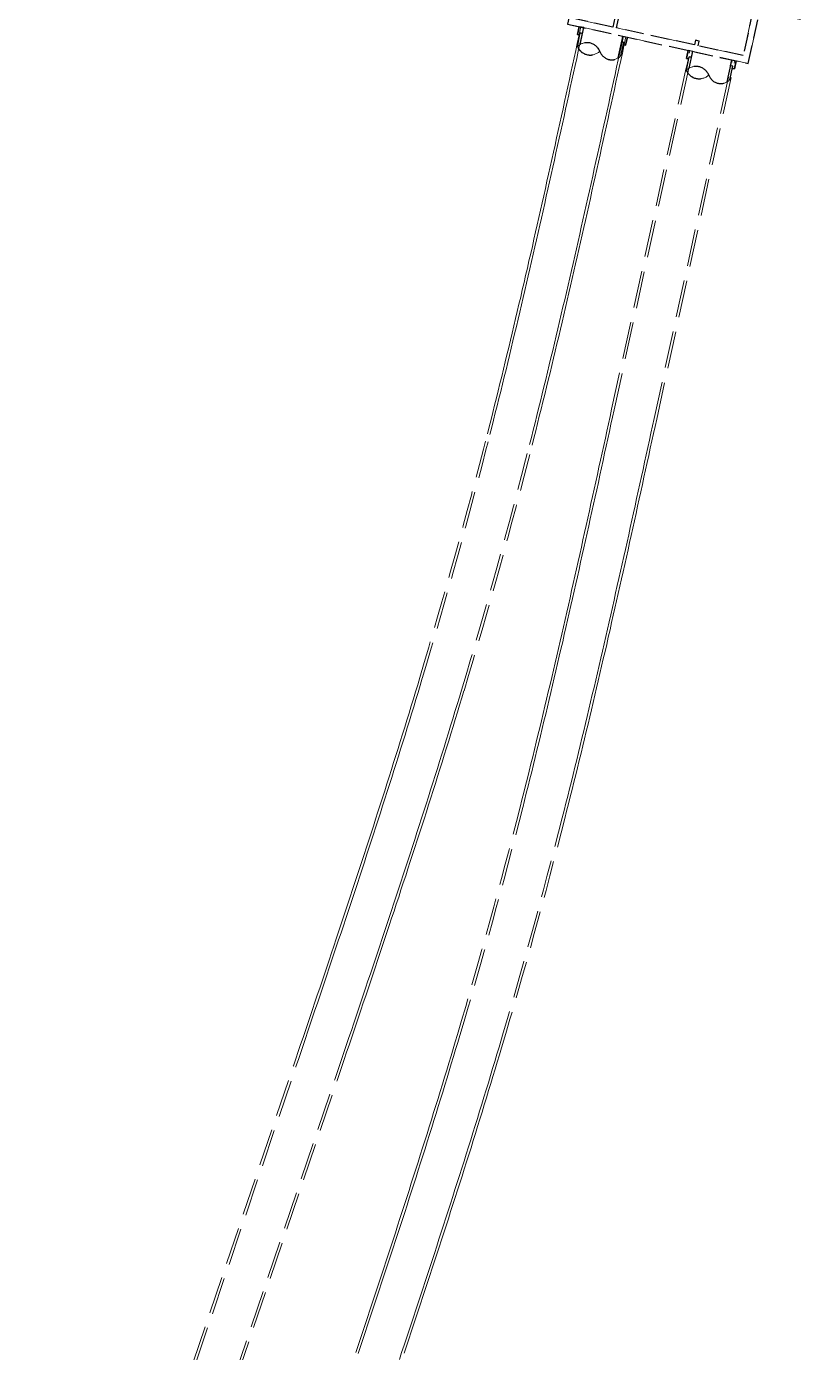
# Model space of a CAD drawing. Extents: x 0 to 531375, y 0 to 4335249.
# Drawn here: x 498261.7 to 498365.8, y 4330333.4 to 4330511.7 of the extents above; entities that cross this region are included whole.
import ezdxf

# ---------------------------------------------------------------- set-up
doc = ezdxf.new("R2010")
doc.units = 0
doc.linetypes.add('DASH', pattern=[0.35, 0.25, -0.1])
doc.layers.get('0').update_dxf_attribs({"lineweight": 15})
doc.layers.add('地铁', color=4, linetype='Continuous', lineweight=15)

# ---------------------------------------------------------------- blocks, each defined once
blk = doc.blocks.new('总图提取 2015 11 6')
at = {"layer": '地铁', "linetype": 'DASH', "lineweight": -3, "ltscale": 10}
for p, q in [((107376.93, 298093.52, 0), (107377.32, 298095.33, 0)), ((107376.95, 298095.1, 0), (107377.19, 298096.17, 0)), ((107377.26, 298095.03, 0), (107376.95, 298095.1, 0)), ((107377.26, 298095.03, 0), (107376.96, 298095.1, 0)), ((107377, 298095.3, 0), (107377.19, 298096.17, 0)), ((107377.29, 298093.79, 0), (107377.78, 298096.04, 0)), ((107377.61, 298095.26, 0), (107377.32, 298095.33, 0)), ((107377.61, 298095.26, 0), (107377.32, 298095.33, 0)), ((107382.42, 298091.96, 0), (107383.06, 298094.89, 0)), ((107382.79, 298092.24, 0), (107383.18, 298094.05, 0)), ((107383.12, 298093.76, 0), (107383.41, 298093.69, 0)), ((107383.12, 298093.76, 0), (107383.42, 298093.69, 0)), ((107383.42, 298093.69, 0), (107383.66, 298094.76, 0)), ((107383.46, 298093.88, 0), (107383.66, 298094.76, 0)), ((107391.58, 298090.32, 0), (107391.98, 298092.13, 0)), ((107391.61, 298091.9, 0), (107391.84, 298092.98, 0)), ((107391.91, 298091.84, 0), (107391.61, 298091.9, 0)), ((107391.91, 298091.84, 0), (107391.62, 298091.9, 0)), ((107391.65, 298092.1, 0), (107391.84, 298092.98, 0)), ((107391.95, 298090.6, 0), (107392.44, 298092.85, 0)), ((107392.27, 298092.07, 0), (107391.98, 298092.13, 0)), ((107392.27, 298092.07, 0), (107391.98, 298092.13, 0)), ((107397.08, 298088.76, 0), (107397.72, 298091.7, 0)), ((107398.08, 298090.49, 0), (107398.31, 298091.57, 0)), ((107398.12, 298090.69, 0), (107398.31, 298091.57, 0)), ((107397.44, 298089.04, 0), (107397.84, 298090.85, 0)), ((107397.77, 298090.56, 0), (107398.07, 298090.49, 0)), ((107397.77, 298090.56, 0), (107398.08, 298090.49, 0))]:
    blk.add_line(p, q, dxfattribs=at)
at = {"layer": '地铁', "linetype": 'DASH', "lineweight": -3, "ltscale": 10, "elevation": 0}
for points in [[(107400.63, 298098.74), (107399.23, 298092.29), (107393.17, 298093.61), (107393.31, 298094.24), (107392.82, 298094.35), (107392.68, 298093.72), (107382.18, 298096.01), (107383.33, 298101.28)], [(107382.84, 298101.39), (107381.69, 298096.11), (107376.66, 298097.21)], [(107381.11, 298112), (107379.06, 298112.45), (107375.59, 298096.52), (107399.91, 298091.22), (107401.47, 298098.35), (107406.94, 298097.16)], [(107376.95, 298095.1), (107377.26, 298095.03), (107377.32, 298095.33), (107377.61, 298095.26), (107377.78, 298096.04), (107377.19, 298096.17), (107376.95, 298095.1)], [(107383.42, 298093.69), (107383.12, 298093.76), (107383.18, 298094.05), (107382.89, 298094.11), (107383.06, 298094.89), (107383.66, 298094.76), (107383.42, 298093.69)], [(107391.61, 298091.9), (107391.91, 298091.84), (107391.98, 298092.13), (107392.27, 298092.07), (107392.44, 298092.85), (107391.84, 298092.98), (107391.61, 298091.9)], [(107398.08, 298090.49), (107397.77, 298090.56), (107397.84, 298090.85), (107397.54, 298090.92), (107397.72, 298091.7), (107398.31, 298091.57), (107398.08, 298090.49)]]:
    blk.add_lwpolyline(points, dxfattribs=at)
at = {"layer": '地铁', "linetype": 'DASH', "lineweight": -3, "ltscale": 10}
for centre, radius, start, end in [((107378.21, 298092.14, 0), 1.88, 22.2751, 133.1106), ((107378.67, 298094.23, 0), 1.88, 202.2751, 313.1106), ((107381.56, 298093.41, 0), 1.7, 199.0705, 316.3152), ((107392.87, 298088.95, 0), 1.88, 22.2751, 133.1106), ((107393.32, 298091.04, 0), 1.88, 202.2751, 313.1106), ((107396.22, 298090.22, 0), 1.7, 199.0705, 316.3152)]:
    blk.add_arc(centre, radius, start, end, dxfattribs=at)
blk = doc.blocks.new('A$C1FB5052D')
blk.add_blockref('总图提取 2015 11 6', (-107044.53, -294821.73))
blk = doc.blocks.new('天津2000地铁')
at = {"layer": '地铁', "linetype": 'DASH', "ltscale": 20}
for p, q in [((332.4, 3271.79, 0), (332.79, 3273.6, 0)), ((332.43, 3273.37, 0), (332.66, 3274.45, 0)), ((332.47, 3273.57, 0), (332.66, 3274.45, 0)), ((332.6, 3273.18), (332.87, 3274.4)), ((332.77, 3272.07, 0), (333.26, 3274.32, 0)), ((333.09, 3273.54, 0), (332.79, 3273.6, 0)), ((333.09, 3273.54, 0), (332.79, 3273.6, 0)), ((332.95, 3273.1), (333.21, 3274.33)), ((332.18, 3271.22), (332.39, 3272.2)), ((332.39, 3272.2), (332.6, 3273.18)), ((332.73, 3273.31, 0), (332.43, 3273.37, 0)), ((332.73, 3273.31, 0), (332.44, 3273.37, 0)), ((332.52, 3271.15), (332.73, 3272.13)), ((332.73, 3272.13), (332.95, 3273.1)), ((337.89, 3270.23, 0), (338.53, 3273.17, 0)), ((338.11, 3270.95), (338.32, 3271.93)), ((338.26, 3270.51, 0), (338.66, 3272.32, 0)), ((338.32, 3271.93), (338.59, 3273.16)), ((338.45, 3270.88), (338.66, 3271.86)), ((338.59, 3272.03, 0), (338.89, 3271.96, 0)), ((338.59, 3272.03, 0), (338.9, 3271.96, 0)), ((338.66, 3271.86), (338.93, 3273.08)), ((338.9, 3271.96, 0), (339.13, 3273.04, 0)), ((338.94, 3272.16, 0), (339.13, 3273.04, 0)), ((331.75, 3269.27), (331.96, 3270.25)), ((331.96, 3270.25), (332.18, 3271.22)), ((332.09, 3269.2), (332.31, 3270.17)), ((332.31, 3270.17), (332.52, 3271.15)), ((337.01, 3223), (347.53, 3271.21)), ((337.35, 3222.93), (347.87, 3271.13)), ((337.89, 3269.98), (338.11, 3270.95)), ((338.23, 3269.9), (338.45, 3270.88)), ((347.06, 3268.6, 0), (347.45, 3270.4, 0)), ((347.08, 3270.18, 0), (347.32, 3271.25, 0)), ((347.39, 3270.11, 0), (347.08, 3270.18, 0)), ((347.39, 3270.11, 0), (347.09, 3270.17, 0)), ((347.13, 3270.37, 0), (347.32, 3271.25, 0)), ((347.42, 3268.87, 0), (347.91, 3271.12, 0)), ((347.74, 3270.34, 0), (347.45, 3270.4, 0)), ((347.74, 3270.34, 0), (347.45, 3270.4, 0)), ((331.32, 3267.32), (331.54, 3268.29)), ((331.54, 3268.29), (331.75, 3269.27)), ((331.88, 3268.22), (332.09, 3269.2)), ((337.47, 3268.02), (337.68, 3269)), ((337.68, 3269), (337.89, 3269.98)), ((337.81, 3267.95), (338.02, 3268.93)), ((338.02, 3268.93), (338.23, 3269.9)), ((342.72, 3221.75), (353.24, 3269.96)), ((343.07, 3221.68), (353.58, 3269.88)), ((352.55, 3267.04, 0), (353.19, 3269.97, 0)), ((352.92, 3267.32, 0), (353.31, 3269.12, 0)), ((353.25, 3268.83, 0), (353.54, 3268.77, 0)), ((353.25, 3268.83, 0), (353.55, 3268.76, 0)), ((353.55, 3268.76, 0), (353.79, 3269.84, 0)), ((353.59, 3268.96, 0), (353.79, 3269.84, 0)), ((331.11, 3266.34), (331.32, 3267.32)), ((331.45, 3266.27), (331.67, 3267.24)), ((331.67, 3267.24), (331.88, 3268.22)), ((337.04, 3266.07), (337.25, 3267.05)), ((337.25, 3267.05), (337.47, 3268.02)), ((337.38, 3265.99), (337.59, 3266.97)), ((337.59, 3266.97), (337.81, 3267.95)), ((330.68, 3264.39), (330.9, 3265.36)), ((330.9, 3265.36), (331.11, 3266.34)), ((331.02, 3264.31), (331.24, 3265.29)), ((331.24, 3265.29), (331.45, 3266.27)), ((336.61, 3264.11), (336.83, 3265.09)), ((336.83, 3265.09), (337.04, 3266.07)), ((336.95, 3264.04), (337.17, 3265.02)), ((337.17, 3265.02), (337.38, 3265.99)), ((330.25, 3262.44), (330.47, 3263.41)), ((330.47, 3263.41), (330.68, 3264.39)), ((330.6, 3262.36), (330.81, 3263.34)), ((330.81, 3263.34), (331.02, 3264.31)), ((336.18, 3262.16), (336.4, 3263.14)), ((336.4, 3263.14), (336.61, 3264.11)), ((336.52, 3262.08), (336.74, 3263.06)), ((336.74, 3263.06), (336.95, 3264.04)), ((329.83, 3260.48), (330.04, 3261.46)), ((330.04, 3261.46), (330.25, 3262.44)), ((330.17, 3260.41), (330.38, 3261.39)), ((330.38, 3261.39), (330.6, 3262.36)), ((335.75, 3260.2), (335.97, 3261.18)), ((335.97, 3261.18), (336.18, 3262.16)), ((336.31, 3261.11), (336.52, 3262.08)), ((329.4, 3258.53), (329.61, 3259.51)), ((329.61, 3259.51), (329.83, 3260.48)), ((329.74, 3258.46), (329.95, 3259.43)), ((329.95, 3259.43), (330.17, 3260.41)), ((335.54, 3259.23), (335.75, 3260.2)), ((335.88, 3259.15), (336.1, 3260.13)), ((336.1, 3260.13), (336.31, 3261.11)), ((328.96, 3256.58), (329.18, 3257.56)), ((329.18, 3257.56), (329.4, 3258.53)), ((329.52, 3257.48), (329.74, 3258.46)), ((335.11, 3257.27), (335.32, 3258.25)), ((335.32, 3258.25), (335.54, 3259.23)), ((335.45, 3257.2), (335.66, 3258.17)), ((335.66, 3258.17), (335.88, 3259.15)), ((328.75, 3255.61), (328.96, 3256.58)), ((329.09, 3255.53), (329.31, 3256.51)), ((329.31, 3256.51), (329.52, 3257.48)), ((334.67, 3255.32), (334.89, 3256.29)), ((334.89, 3256.29), (335.11, 3257.27)), ((335.02, 3255.24), (335.23, 3256.22)), ((335.23, 3256.22), (335.45, 3257.2)), ((328.31, 3253.66), (328.53, 3254.63)), ((328.53, 3254.63), (328.75, 3255.61)), ((328.66, 3253.58), (328.87, 3254.56)), ((328.87, 3254.56), (329.09, 3255.53)), ((334.24, 3253.36), (334.46, 3254.34)), ((334.46, 3254.34), (334.67, 3255.32)), ((334.58, 3253.29), (334.8, 3254.26)), ((334.8, 3254.26), (335.02, 3255.24)), ((327.88, 3251.71), (328.1, 3252.68)), ((328.1, 3252.68), (328.31, 3253.66)), ((328.22, 3251.63), (328.44, 3252.61)), ((328.44, 3252.61), (328.66, 3253.58)), ((333.81, 3251.41), (334.02, 3252.38)), ((334.02, 3252.38), (334.24, 3253.36)), ((334.15, 3251.33), (334.36, 3252.31)), ((334.36, 3252.31), (334.58, 3253.29)), ((327.44, 3249.76), (327.66, 3250.74)), ((327.66, 3250.74), (327.88, 3251.71)), ((327.78, 3249.68), (328, 3250.66)), ((328, 3250.66), (328.22, 3251.63)), ((333.37, 3249.45), (333.59, 3250.43)), ((333.59, 3250.43), (333.81, 3251.41)), ((333.93, 3250.35), (334.15, 3251.33)), ((327, 3247.81), (327.22, 3248.79)), ((327.22, 3248.79), (327.44, 3249.76)), ((327.34, 3247.74), (327.56, 3248.71)), ((327.56, 3248.71), (327.78, 3249.68)), ((333.15, 3248.48), (333.37, 3249.45)), ((333.49, 3248.4), (333.71, 3249.38)), ((333.71, 3249.38), (333.93, 3250.35)), ((326.78, 3246.84), (327, 3247.81)), ((327.12, 3246.76), (327.34, 3247.74)), ((332.71, 3246.52), (332.93, 3247.5)), ((332.93, 3247.5), (333.15, 3248.48)), ((333.05, 3246.44), (333.27, 3247.42)), ((333.27, 3247.42), (333.49, 3248.4)), ((326.34, 3244.89), (326.56, 3245.87)), ((326.56, 3245.87), (326.78, 3246.84)), ((326.68, 3244.82), (326.9, 3245.79)), ((326.9, 3245.79), (327.12, 3246.76)), ((332.26, 3244.57), (332.49, 3245.54)), ((332.49, 3245.54), (332.71, 3246.52)), ((332.61, 3244.49), (332.83, 3245.47)), ((332.83, 3245.47), (333.05, 3246.44)), ((325.89, 3242.95), (326.12, 3243.92)), ((326.12, 3243.92), (326.34, 3244.89)), ((326.23, 3242.87), (326.46, 3243.84)), ((326.46, 3243.84), (326.68, 3244.82)), ((331.82, 3242.61), (332.04, 3243.59)), ((332.04, 3243.59), (332.26, 3244.57)), ((332.16, 3242.54), (332.38, 3243.51)), ((332.38, 3243.51), (332.61, 3244.49)), ((325.44, 3241), (325.67, 3241.98)), ((325.67, 3241.98), (325.89, 3242.95)), ((325.79, 3240.93), (326.01, 3241.9)), ((326.01, 3241.9), (326.23, 3242.87)), ((331.37, 3240.66), (331.59, 3241.64)), ((331.59, 3241.64), (331.82, 3242.61)), ((331.71, 3240.58), (331.94, 3241.56)), ((331.94, 3241.56), (332.16, 3242.54)), ((324.99, 3239.06), (325.22, 3240.03)), ((325.22, 3240.03), (325.44, 3241)), ((325.33, 3238.98), (325.56, 3239.95)), ((325.56, 3239.95), (325.79, 3240.93)), ((331.14, 3239.68), (331.37, 3240.66)), ((331.49, 3239.61), (331.71, 3240.58)), ((324.54, 3237.12), (324.77, 3238.09)), ((324.77, 3238.09), (324.99, 3239.06)), ((324.88, 3237.04), (325.11, 3238.01)), ((325.11, 3238.01), (325.33, 3238.98)), ((330.69, 3237.73), (330.92, 3238.71)), ((330.92, 3238.71), (331.14, 3239.68)), ((331.03, 3237.65), (331.26, 3238.63)), ((331.26, 3238.63), (331.49, 3239.61)), ((324.31, 3236.15), (324.54, 3237.12)), ((324.65, 3236.07), (324.88, 3237.04)), ((330.24, 3235.78), (330.46, 3236.76)), ((330.46, 3236.76), (330.69, 3237.73)), ((330.58, 3235.7), (330.8, 3236.68)), ((330.8, 3236.68), (331.03, 3237.65)), ((323.85, 3234.21), (324.08, 3235.18)), ((324.08, 3235.18), (324.31, 3236.15)), ((324.19, 3234.13), (324.42, 3235.1)), ((324.42, 3235.1), (324.65, 3236.07)), ((329.78, 3233.83), (330.01, 3234.8)), ((330.01, 3234.8), (330.24, 3235.78)), ((330.12, 3233.75), (330.35, 3234.72)), ((330.35, 3234.72), (330.58, 3235.7)), ((323.39, 3232.27), (323.62, 3233.24)), ((323.62, 3233.24), (323.85, 3234.21)), ((323.73, 3232.19), (323.96, 3233.16)), ((323.96, 3233.16), (324.19, 3234.13)), ((329.31, 3231.88), (329.54, 3232.85)), ((329.54, 3232.85), (329.78, 3233.83)), ((329.65, 3231.8), (329.89, 3232.77)), ((329.89, 3232.77), (330.12, 3233.75)), ((322.93, 3230.33), (323.16, 3231.3)), ((323.16, 3231.3), (323.39, 3232.27)), ((323.27, 3230.24), (323.5, 3231.22)), ((323.5, 3231.22), (323.73, 3232.19)), ((328.85, 3229.93), (329.08, 3230.9)), ((329.08, 3230.9), (329.31, 3231.88)), ((329.19, 3229.85), (329.42, 3230.82)), ((329.42, 3230.82), (329.65, 3231.8)), ((322.46, 3228.39), (322.69, 3229.36)), ((322.69, 3229.36), (322.93, 3230.33)), ((322.8, 3228.31), (323.03, 3229.28)), ((323.03, 3229.28), (323.27, 3230.24)), ((328.61, 3228.96), (328.85, 3229.93)), ((328.95, 3228.87), (329.19, 3229.85)), ((321.98, 3226.45), (322.22, 3227.42)), ((322.22, 3227.42), (322.46, 3228.39)), ((322.32, 3226.37), (322.56, 3227.34)), ((322.56, 3227.34), (322.8, 3228.31)), ((328.14, 3227), (328.38, 3227.98)), ((328.38, 3227.98), (328.61, 3228.95)), ((328.48, 3226.92), (328.72, 3227.9)), ((328.72, 3227.9), (328.95, 3228.87)), ((321.5, 3224.52), (321.74, 3225.49)), ((321.74, 3225.49), (321.98, 3226.45)), ((322.08, 3225.4), (322.32, 3226.37)), ((327.66, 3225.06), (327.9, 3226.03)), ((327.9, 3226.03), (328.14, 3227)), ((328, 3224.97), (328.24, 3225.95)), ((328.24, 3225.95), (328.48, 3226.92)), ((321.26, 3223.55), (321.5, 3224.52)), ((321.6, 3223.47), (321.84, 3224.43)), ((321.84, 3224.43), (322.08, 3225.4)), ((327.18, 3223.11), (327.42, 3224.08)), ((327.42, 3224.08), (327.66, 3225.06)), ((327.52, 3223.02), (327.76, 3224)), ((327.76, 3224), (328, 3224.97)), ((320.78, 3221.62), (321.02, 3222.58)), ((321.02, 3222.58), (321.26, 3223.55)), ((321.12, 3221.53), (321.36, 3222.5)), ((321.36, 3222.5), (321.6, 3223.47)), ((326.7, 3221.16), (326.94, 3222.14)), ((326.94, 3222.14), (327.18, 3223.11)), ((327.04, 3221.08), (327.28, 3222.05)), ((327.28, 3222.05), (327.52, 3223.02)), ((336.58, 3221.05), (336.8, 3222.02)), ((336.8, 3222.02), (337.01, 3223)), ((336.92, 3220.97), (337.14, 3221.95)), ((337.14, 3221.95), (337.35, 3222.93)), ((320.29, 3219.69), (320.54, 3220.65)), ((320.54, 3220.65), (320.78, 3221.62)), ((320.63, 3219.6), (320.87, 3220.57)), ((320.87, 3220.57), (321.12, 3221.53)), ((326.21, 3219.22), (326.45, 3220.19)), ((326.45, 3220.19), (326.7, 3221.16)), ((326.79, 3220.1), (327.04, 3221.08)), ((336.37, 3220.07), (336.58, 3221.05)), ((336.71, 3220), (336.92, 3220.97)), ((342.3, 3219.8), (342.51, 3220.78)), ((342.51, 3220.78), (342.72, 3221.75)), ((342.64, 3219.72), (342.85, 3220.7)), ((342.85, 3220.7), (343.07, 3221.68)), ((325.96, 3218.24), (326.21, 3219.22)), ((326.3, 3218.16), (326.55, 3219.13)), ((326.55, 3219.13), (326.79, 3220.1)), ((335.94, 3218.12), (336.16, 3219.09)), ((336.16, 3219.09), (336.37, 3220.07)), ((336.28, 3218.04), (336.5, 3219.02)), ((336.5, 3219.02), (336.71, 3220)), ((341.87, 3217.84), (342.08, 3218.82)), ((342.08, 3218.82), (342.3, 3219.8)), ((342.21, 3217.77), (342.43, 3218.75)), ((342.43, 3218.75), (342.64, 3219.72)), ((335.52, 3216.16), (335.73, 3217.14)), ((335.73, 3217.14), (335.94, 3218.12)), ((335.86, 3216.09), (336.07, 3217.07)), ((336.07, 3217.07), (336.28, 3218.04)), ((341.44, 3215.89), (341.66, 3216.87)), ((341.66, 3216.87), (341.87, 3217.84)), ((341.79, 3215.82), (342, 3216.79)), ((342, 3216.79), (342.21, 3217.77)), ((335.09, 3214.21), (335.3, 3215.19)), ((335.3, 3215.19), (335.52, 3216.16)), ((335.43, 3214.14), (335.64, 3215.11)), ((335.64, 3215.11), (335.86, 3216.09)), ((341.02, 3213.94), (341.23, 3214.91)), ((341.23, 3214.91), (341.44, 3215.89)), ((341.36, 3213.86), (341.57, 3214.84)), ((341.57, 3214.84), (341.79, 3215.82)), ((334.66, 3212.26), (334.87, 3213.23)), ((334.87, 3213.23), (335.09, 3214.21)), ((335, 3212.18), (335.22, 3213.16)), ((335.22, 3213.16), (335.43, 3214.14)), ((340.8, 3212.96), (341.02, 3213.94)), ((341.14, 3212.88), (341.36, 3213.86)), ((334.23, 3210.31), (334.45, 3211.28)), ((334.45, 3211.28), (334.66, 3212.26)), ((334.57, 3210.23), (334.79, 3211.21)), ((334.79, 3211.21), (335, 3212.18)), ((340.37, 3211), (340.59, 3211.98)), ((340.59, 3211.98), (340.8, 3212.96)), ((340.72, 3210.93), (340.93, 3211.91)), ((340.93, 3211.91), (341.14, 3212.88)), ((334.02, 3209.33), (334.23, 3210.31)), ((334.36, 3209.26), (334.57, 3210.23)), ((339.94, 3209.05), (340.16, 3210.03)), ((340.16, 3210.03), (340.37, 3211)), ((340.29, 3208.97), (340.5, 3209.95)), ((340.5, 3209.95), (340.72, 3210.93)), ((333.59, 3207.38), (333.8, 3208.36)), ((333.8, 3208.36), (334.02, 3209.33)), ((333.93, 3207.31), (334.14, 3208.28)), ((334.14, 3208.28), (334.36, 3209.26)), ((339.51, 3207.09), (339.73, 3208.07)), ((339.73, 3208.07), (339.94, 3209.05)), ((339.85, 3207.02), (340.07, 3208)), ((340.07, 3208), (340.29, 3208.97)), ((333.15, 3205.43), (333.37, 3206.41)), ((333.37, 3206.41), (333.59, 3207.38)), ((333.49, 3205.35), (333.71, 3206.33)), ((333.71, 3206.33), (333.93, 3207.31)), ((339.08, 3205.14), (339.3, 3206.12)), ((339.3, 3206.12), (339.51, 3207.09)), ((339.42, 3205.06), (339.64, 3206.04)), ((339.64, 3206.04), (339.85, 3207.02)), ((332.72, 3203.48), (332.94, 3204.46)), ((332.94, 3204.46), (333.15, 3205.43)), ((333.06, 3203.4), (333.28, 3204.38)), ((333.28, 3204.38), (333.49, 3205.35)), ((338.65, 3203.18), (338.86, 3204.16)), ((338.86, 3204.16), (339.08, 3205.14)), ((338.99, 3203.11), (339.21, 3204.09)), ((339.21, 3204.09), (339.42, 3205.06)), ((332.28, 3201.53), (332.5, 3202.51)), ((332.5, 3202.51), (332.72, 3203.48)), ((332.63, 3201.46), (332.84, 3202.43)), ((332.84, 3202.43), (333.06, 3203.4)), ((338.43, 3202.21), (338.65, 3203.18)), ((338.77, 3202.13), (338.99, 3203.11)), ((331.85, 3199.58), (332.07, 3200.56)), ((332.07, 3200.56), (332.28, 3201.53)), ((332.41, 3200.48), (332.63, 3201.46)), ((337.99, 3200.25), (338.21, 3201.23)), ((338.21, 3201.23), (338.43, 3202.21)), ((338.33, 3200.18), (338.55, 3201.15)), ((338.55, 3201.15), (338.77, 3202.13)), ((331.63, 3198.61), (331.85, 3199.58)), ((331.97, 3198.53), (332.19, 3199.51)), ((332.19, 3199.51), (332.41, 3200.48)), ((337.55, 3198.3), (337.77, 3199.28)), ((337.77, 3199.28), (337.99, 3200.25)), ((337.9, 3198.22), (338.11, 3199.2)), ((338.11, 3199.2), (338.33, 3200.18)), ((331.19, 3196.66), (331.41, 3197.64)), ((331.41, 3197.64), (331.63, 3198.61)), ((331.53, 3196.59), (331.75, 3197.56)), ((331.75, 3197.56), (331.97, 3198.53)), ((337.11, 3196.34), (337.33, 3197.32)), ((337.33, 3197.32), (337.55, 3198.3)), ((337.45, 3196.27), (337.67, 3197.24)), ((337.67, 3197.24), (337.9, 3198.22)), ((330.74, 3194.72), (330.97, 3195.69)), ((330.97, 3195.69), (331.19, 3196.66)), ((331.09, 3194.64), (331.31, 3195.61)), ((331.31, 3195.61), (331.53, 3196.59)), ((336.67, 3194.39), (336.89, 3195.37)), ((336.89, 3195.37), (337.11, 3196.34)), ((337.01, 3194.31), (337.23, 3195.29)), ((337.23, 3195.29), (337.45, 3196.27)), ((330.3, 3192.77), (330.52, 3193.74)), ((330.52, 3193.74), (330.74, 3194.72)), ((330.64, 3192.69), (330.86, 3193.67)), ((330.86, 3193.67), (331.09, 3194.64)), ((336.22, 3192.44), (336.45, 3193.41)), ((336.45, 3193.41), (336.67, 3194.39)), ((336.79, 3193.34), (337.01, 3194.31)), ((329.85, 3190.83), (330.08, 3191.8)), ((330.08, 3191.8), (330.3, 3192.77)), ((330.19, 3190.75), (330.42, 3191.72)), ((330.42, 3191.72), (330.64, 3192.69)), ((336, 3191.46), (336.22, 3192.44)), ((336.34, 3191.38), (336.56, 3192.36)), ((336.56, 3192.36), (336.79, 3193.34)), ((329.4, 3188.88), (329.63, 3189.85)), ((329.63, 3189.85), (329.85, 3190.83)), ((329.97, 3189.78), (330.19, 3190.75)), ((335.55, 3189.51), (335.78, 3190.48)), ((335.78, 3190.48), (336, 3191.46)), ((335.89, 3189.43), (336.12, 3190.4)), ((336.12, 3190.4), (336.34, 3191.38)), ((329.17, 3187.91), (329.4, 3188.88)), ((329.51, 3187.83), (329.74, 3188.8)), ((329.74, 3188.8), (329.97, 3189.78)), ((335.1, 3187.55), (335.32, 3188.53)), ((335.32, 3188.53), (335.55, 3189.51)), ((335.44, 3187.48), (335.66, 3188.45)), ((335.66, 3188.45), (335.89, 3189.43)), ((310.92, 3185.96), (311.2, 3186.92)), ((311.25, 3185.86), (311.54, 3186.82)), ((328.72, 3185.97), (328.95, 3186.94)), ((328.95, 3186.94), (329.17, 3187.91)), ((329.06, 3185.89), (329.29, 3186.86)), ((329.29, 3186.86), (329.51, 3187.83)), ((334.64, 3185.6), (334.87, 3186.58)), ((334.87, 3186.58), (335.1, 3187.55)), ((334.98, 3185.52), (335.21, 3186.5)), ((335.21, 3186.5), (335.44, 3187.48)), ((310.34, 3184.06), (310.63, 3185.01)), ((310.63, 3185.01), (310.92, 3185.96)), ((310.67, 3183.95), (310.96, 3184.91)), ((310.96, 3184.91), (311.25, 3185.86)), ((316.52, 3184.27), (316.8, 3185.23)), ((316.85, 3184.17), (317.14, 3185.13)), ((328.26, 3184.03), (328.49, 3185)), ((328.49, 3185), (328.72, 3185.97)), ((328.6, 3183.95), (328.83, 3184.92)), ((328.83, 3184.92), (329.06, 3185.89)), ((334.18, 3183.65), (334.41, 3184.63)), ((334.41, 3184.63), (334.64, 3185.6)), ((334.52, 3183.57), (334.75, 3184.55)), ((334.75, 3184.55), (334.98, 3185.52)), ((309.75, 3182.15), (310.05, 3183.1)), ((310.05, 3183.1), (310.34, 3184.06)), ((310.09, 3182.05), (310.38, 3183)), ((310.38, 3183), (310.67, 3183.95)), ((315.93, 3182.35), (316.23, 3183.31)), ((316.23, 3183.31), (316.52, 3184.27)), ((316.27, 3182.25), (316.56, 3183.21)), ((316.56, 3183.21), (316.85, 3184.17)), ((327.8, 3182.09), (328.03, 3183.06)), ((328.03, 3183.06), (328.26, 3184.03)), ((328.14, 3182.01), (328.37, 3182.98)), ((328.37, 3182.98), (328.6, 3183.95)), ((333.72, 3181.7), (333.95, 3182.68)), ((333.95, 3182.68), (334.18, 3183.65)), ((334.29, 3182.59), (334.52, 3183.57)), ((309.17, 3180.24), (309.46, 3181.2)), ((309.46, 3181.2), (309.75, 3182.15)), ((309.5, 3180.14), (309.8, 3181.09)), ((309.8, 3181.09), (310.09, 3182.05)), ((315.35, 3180.43), (315.64, 3181.39)), ((315.64, 3181.39), (315.93, 3182.35)), ((315.68, 3180.33), (315.98, 3181.29)), ((315.98, 3181.29), (316.27, 3182.25)), ((327.33, 3180.15), (327.56, 3181.12)), ((327.56, 3181.12), (327.8, 3182.09)), ((327.67, 3180.07), (327.9, 3181.04)), ((327.9, 3181.04), (328.14, 3182.01)), ((333.49, 3180.73), (333.72, 3181.7)), ((333.83, 3180.64), (334.06, 3181.62)), ((334.06, 3181.62), (334.29, 3182.59)), ((308.58, 3178.34), (308.87, 3179.29)), ((308.87, 3179.29), (309.17, 3180.24)), ((308.91, 3178.24), (309.21, 3179.19)), ((309.21, 3179.19), (309.5, 3180.14)), ((314.76, 3178.52), (315.05, 3179.47)), ((315.05, 3179.47), (315.35, 3180.43)), ((315.09, 3178.41), (315.39, 3179.37)), ((315.39, 3179.37), (315.68, 3180.33)), ((326.86, 3178.21), (327.1, 3179.18)), ((327.1, 3179.18), (327.33, 3180.15)), ((327.2, 3178.13), (327.44, 3179.1)), ((327.44, 3179.1), (327.67, 3180.07)), ((333.02, 3178.78), (333.25, 3179.75)), ((333.25, 3179.75), (333.49, 3180.73)), ((333.36, 3178.69), (333.59, 3179.67)), ((333.59, 3179.67), (333.83, 3180.64)), ((307.98, 3176.44), (308.28, 3177.39)), ((308.28, 3177.39), (308.58, 3178.34)), ((308.61, 3177.29), (308.91, 3178.24)), ((314.16, 3176.6), (314.46, 3177.56)), ((314.46, 3177.56), (314.76, 3178.52)), ((314.5, 3176.5), (314.79, 3177.45)), ((314.79, 3177.45), (315.09, 3178.41)), ((326.62, 3177.24), (326.86, 3178.21)), ((326.96, 3177.16), (327.2, 3178.13)), ((332.55, 3176.83), (332.78, 3177.8)), ((332.78, 3177.8), (333.02, 3178.78)), ((332.89, 3176.74), (333.12, 3177.72)), ((333.12, 3177.72), (333.36, 3178.69)), ((307.68, 3175.49), (307.98, 3176.44)), ((308.02, 3175.38), (308.32, 3176.34)), ((308.32, 3176.34), (308.61, 3177.29)), ((313.56, 3174.68), (313.86, 3175.64)), ((313.86, 3175.64), (314.16, 3176.6)), ((313.9, 3174.58), (314.2, 3175.54)), ((314.2, 3175.54), (314.5, 3176.5)), ((326.15, 3175.31), (326.39, 3176.28)), ((326.39, 3176.28), (326.62, 3177.24)), ((326.49, 3175.22), (326.73, 3176.19)), ((326.73, 3176.19), (326.96, 3177.16)), ((332.07, 3174.88), (332.31, 3175.85)), ((332.31, 3175.85), (332.55, 3176.83)), ((332.41, 3174.8), (332.65, 3175.77)), ((332.65, 3175.77), (332.89, 3176.74)), ((307.08, 3173.59), (307.38, 3174.54)), ((307.38, 3174.54), (307.68, 3175.49)), ((307.42, 3173.48), (307.72, 3174.43)), ((307.72, 3174.43), (308.02, 3175.38)), ((313.26, 3173.73), (313.56, 3174.68)), ((313.6, 3173.62), (313.9, 3174.58)), ((325.67, 3173.37), (325.91, 3174.34)), ((325.91, 3174.34), (326.15, 3175.31)), ((326.01, 3173.29), (326.25, 3174.26)), ((326.25, 3174.26), (326.49, 3175.22)), ((331.59, 3172.93), (331.83, 3173.9)), ((331.83, 3173.9), (332.07, 3174.88)), ((331.93, 3172.85), (332.17, 3173.82)), ((332.17, 3173.82), (332.41, 3174.8)), ((306.48, 3171.69), (306.78, 3172.64)), ((306.78, 3172.64), (307.08, 3173.59)), ((306.81, 3171.58), (307.11, 3172.53)), ((307.11, 3172.53), (307.42, 3173.48)), ((312.66, 3171.82), (312.96, 3172.77)), ((312.96, 3172.77), (313.26, 3173.73)), ((312.99, 3171.71), (313.29, 3172.67)), ((313.29, 3172.67), (313.6, 3173.62)), ((325.18, 3171.44), (325.43, 3172.41)), ((325.43, 3172.41), (325.67, 3173.37)), ((325.52, 3171.35), (325.77, 3172.32)), ((325.77, 3172.32), (326.01, 3173.29)), ((331.35, 3171.96), (331.59, 3172.93)), ((331.68, 3171.87), (331.93, 3172.85)), ((305.87, 3169.79), (306.17, 3170.74)), ((306.17, 3170.74), (306.48, 3171.69)), ((306.2, 3169.68), (306.51, 3170.63)), ((306.51, 3170.63), (306.81, 3171.58)), ((312.05, 3169.91), (312.35, 3170.86)), ((312.35, 3170.86), (312.66, 3171.82)), ((312.38, 3169.8), (312.69, 3170.75)), ((312.69, 3170.75), (312.99, 3171.71)), ((324.7, 3169.51), (324.94, 3170.47)), ((324.94, 3170.47), (325.18, 3171.44)), ((325.04, 3169.42), (325.28, 3170.39)), ((325.28, 3170.39), (325.52, 3171.35)), ((330.86, 3170.01), (331.1, 3170.98)), ((331.1, 3170.98), (331.35, 3171.96)), ((331.2, 3169.93), (331.44, 3170.9)), ((331.44, 3170.9), (331.68, 3171.87)), ((305.26, 3167.89), (305.56, 3168.84)), ((305.56, 3168.84), (305.87, 3169.79)), ((305.59, 3167.78), (305.9, 3168.73)), ((305.9, 3168.73), (306.2, 3169.68)), ((311.44, 3168), (311.74, 3168.95)), ((311.74, 3168.95), (312.05, 3169.91)), ((311.77, 3167.89), (312.08, 3168.84)), ((312.08, 3168.84), (312.38, 3169.8)), ((330.37, 3168.07), (330.61, 3169.04)), ((330.61, 3169.04), (330.86, 3170.01)), ((330.7, 3167.98), (330.95, 3168.95)), ((330.95, 3168.95), (331.2, 3169.93)), ((304.64, 3165.99), (304.95, 3166.94)), ((304.95, 3166.94), (305.26, 3167.89)), ((304.98, 3165.88), (305.28, 3166.83)), ((305.28, 3166.83), (305.59, 3167.78)), ((310.82, 3166.09), (311.13, 3167.04)), ((311.13, 3167.04), (311.44, 3168)), ((311.16, 3165.98), (311.46, 3166.93)), ((311.46, 3166.93), (311.77, 3167.89)), ((304.03, 3164.09), (304.33, 3165.04)), ((304.33, 3165.04), (304.64, 3165.99)), ((304.36, 3163.98), (304.67, 3164.93)), ((304.67, 3164.93), (304.98, 3165.88)), ((310.21, 3164.18), (310.52, 3165.13)), ((310.52, 3165.13), (310.82, 3166.09)), ((310.54, 3164.07), (310.85, 3165.03)), ((310.85, 3165.03), (311.16, 3165.98)), ((303.4, 3162.2), (303.72, 3163.14)), ((303.72, 3163.14), (304.03, 3164.09)), ((304.05, 3163.03), (304.36, 3163.98)), ((309.59, 3162.28), (309.9, 3163.23)), ((309.9, 3163.23), (310.21, 3164.18)), ((309.92, 3162.17), (310.23, 3163.12)), ((310.23, 3163.12), (310.54, 3164.07)), ((303.09, 3161.25), (303.4, 3162.2)), ((303.43, 3161.14), (303.74, 3162.09)), ((303.74, 3162.09), (304.05, 3163.03)), ((308.96, 3160.37), (309.28, 3161.32)), ((309.28, 3161.32), (309.59, 3162.28)), ((309.61, 3161.21), (309.92, 3162.17)), ((302.47, 3159.35), (302.78, 3160.3)), ((302.78, 3160.3), (303.09, 3161.25)), ((302.8, 3159.24), (303.11, 3160.19)), ((303.11, 3160.19), (303.43, 3161.14)), ((308.65, 3159.42), (308.96, 3160.37)), ((308.98, 3159.31), (309.3, 3160.26)), ((309.3, 3160.26), (309.61, 3161.21)), ((301.84, 3157.45), (302.16, 3158.4)), ((302.16, 3158.4), (302.47, 3159.35)), ((302.18, 3157.34), (302.49, 3158.29)), ((302.49, 3158.29), (302.8, 3159.24)), ((308.02, 3157.52), (308.34, 3158.47)), ((308.34, 3158.47), (308.65, 3159.42)), ((308.36, 3157.41), (308.67, 3158.36)), ((308.67, 3158.36), (308.98, 3159.31)), ((301.21, 3155.56), (301.53, 3156.51)), ((301.53, 3156.51), (301.84, 3157.45)), ((301.55, 3155.45), (301.86, 3156.4)), ((301.86, 3156.4), (302.18, 3157.34)), ((307.4, 3155.61), (307.71, 3156.57)), ((307.71, 3156.57), (308.02, 3157.52)), ((307.73, 3155.5), (308.04, 3156.46)), ((308.04, 3156.46), (308.36, 3157.41)), ((300.58, 3153.66), (300.9, 3154.61)), ((300.9, 3154.61), (301.21, 3155.56)), ((300.92, 3153.55), (301.23, 3154.5)), ((301.23, 3154.5), (301.55, 3155.45)), ((306.77, 3153.71), (307.08, 3154.66)), ((307.08, 3154.66), (307.4, 3155.61)), ((307.1, 3153.6), (307.41, 3154.55)), ((307.41, 3154.55), (307.73, 3155.5)), ((299.95, 3151.77), (300.27, 3152.72)), ((300.27, 3152.72), (300.58, 3153.66)), ((300.28, 3151.66), (300.6, 3152.61)), ((300.6, 3152.61), (300.92, 3153.55)), ((306.13, 3151.81), (306.45, 3152.76)), ((306.45, 3152.76), (306.77, 3153.71)), ((306.47, 3151.7), (306.78, 3152.65)), ((306.78, 3152.65), (307.1, 3153.6)), ((299.32, 3149.88), (299.64, 3150.82)), ((299.64, 3150.82), (299.95, 3151.77)), ((299.65, 3149.76), (299.97, 3150.71)), ((299.97, 3150.71), (300.28, 3151.66)), ((305.5, 3149.91), (305.82, 3150.86)), ((305.82, 3150.86), (306.13, 3151.81)), ((305.83, 3149.8), (306.15, 3150.75)), ((306.15, 3150.75), (306.47, 3151.7)), ((298.68, 3147.98), (299, 3148.93)), ((299, 3148.93), (299.32, 3149.88)), ((299.01, 3147.87), (299.33, 3148.82)), ((299.33, 3148.82), (299.65, 3149.76)), ((304.86, 3148.02), (305.18, 3148.97)), ((305.18, 3148.97), (305.5, 3149.91)), ((305.2, 3147.9), (305.51, 3148.85)), ((305.51, 3148.85), (305.83, 3149.8)), ((298.05, 3146.09), (298.36, 3147.03)), ((298.36, 3147.03), (298.68, 3147.98)), ((298.7, 3146.92), (299.01, 3147.87)), ((304.23, 3146.12), (304.55, 3147.07)), ((304.55, 3147.07), (304.86, 3148.02)), ((304.88, 3146.96), (305.2, 3147.9)), ((297.73, 3145.14), (298.05, 3146.09)), ((298.06, 3145.03), (298.38, 3145.98)), ((298.38, 3145.98), (298.7, 3146.92)), ((303.91, 3145.17), (304.23, 3146.12)), ((304.24, 3145.06), (304.56, 3146.01)), ((304.56, 3146.01), (304.88, 3146.96)), ((297.09, 3143.25), (297.41, 3144.19)), ((297.41, 3144.19), (297.73, 3145.14)), ((297.42, 3143.13), (297.74, 3144.08)), ((297.74, 3144.08), (298.06, 3145.03)), ((303.27, 3143.27), (303.59, 3144.22)), ((303.59, 3144.22), (303.91, 3145.17)), ((303.6, 3143.16), (303.92, 3144.11)), ((303.92, 3144.11), (304.24, 3145.06)), ((296.45, 3141.35), (296.77, 3142.3)), ((296.77, 3142.3), (297.09, 3143.25)), ((296.78, 3141.24), (297.1, 3142.19)), ((297.1, 3142.19), (297.42, 3143.13)), ((302.63, 3141.38), (302.95, 3142.32)), ((302.95, 3142.32), (303.27, 3143.27)), ((302.96, 3141.26), (303.28, 3142.21)), ((303.28, 3142.21), (303.6, 3143.16)), ((295.81, 3139.46), (296.13, 3140.41)), ((296.13, 3140.41), (296.45, 3141.35)), ((296.14, 3139.35), (296.46, 3140.29)), ((296.46, 3140.29), (296.78, 3141.24)), ((301.99, 3139.48), (302.31, 3140.43)), ((302.31, 3140.43), (302.63, 3141.38)), ((302.32, 3139.37), (302.64, 3140.32)), ((302.64, 3140.32), (302.96, 3141.26)), ((295.17, 3137.56), (295.49, 3138.51)), ((295.49, 3138.51), (295.81, 3139.46)), ((295.5, 3137.45), (295.82, 3138.4)), ((295.82, 3138.4), (296.14, 3139.35)), ((301.35, 3137.58), (301.67, 3138.53)), ((301.67, 3138.53), (301.99, 3139.48)), ((301.68, 3137.47), (302, 3138.42)), ((302, 3138.42), (302.32, 3139.37)), ((315.97, 3137.95), (316.26, 3138.9)), ((316.31, 3137.85), (316.59, 3138.8)), ((294.53, 3135.67), (294.85, 3136.62)), ((294.85, 3136.62), (295.17, 3137.56)), ((294.86, 3135.56), (295.18, 3136.5)), ((295.18, 3136.5), (295.5, 3137.45)), ((300.71, 3135.69), (301.03, 3136.64)), ((301.03, 3136.64), (301.35, 3137.58)), ((301.04, 3135.58), (301.36, 3136.53)), ((301.36, 3136.53), (301.68, 3137.47)), ((315.4, 3136.04), (315.68, 3136.99)), ((315.68, 3136.99), (315.97, 3137.95)), ((315.73, 3135.94), (316.02, 3136.89)), ((316.02, 3136.89), (316.31, 3137.85)), ((321.58, 3136.27), (321.86, 3137.23)), ((321.91, 3136.17), (322.2, 3137.13)), ((258.29, 3028.55), (294.21, 3134.72)), ((258.62, 3028.44), (294.54, 3134.61)), ((294.21, 3134.72), (294.53, 3135.67)), ((294.54, 3134.61), (294.86, 3135.56)), ((300.07, 3133.8), (300.39, 3134.74)), ((300.39, 3134.74), (300.71, 3135.69)), ((300.4, 3133.68), (300.72, 3134.63)), ((300.72, 3134.63), (301.04, 3135.58)), ((314.82, 3134.13), (315.11, 3135.08)), ((315.11, 3135.08), (315.4, 3136.04)), ((315.16, 3134.03), (315.44, 3134.98)), ((315.44, 3134.98), (315.73, 3135.94)), ((321, 3134.35), (321.29, 3135.31)), ((321.29, 3135.31), (321.58, 3136.27)), ((321.33, 3134.25), (321.62, 3135.21)), ((321.62, 3135.21), (321.91, 3136.17)), ((263.83, 3026.68), (299.75, 3132.85)), ((299.75, 3132.85), (300.07, 3133.8)), ((300.08, 3132.74), (300.4, 3133.68)), ((314.24, 3132.22), (314.53, 3133.18)), ((314.53, 3133.18), (314.82, 3134.13)), ((314.57, 3132.12), (314.86, 3133.08)), ((314.86, 3133.08), (315.16, 3134.03)), ((320.42, 3132.43), (320.71, 3133.39)), ((320.71, 3133.39), (321, 3134.35)), ((320.75, 3132.33), (321.04, 3133.29)), ((321.04, 3133.29), (321.33, 3134.25)), ((264.16, 3026.56), (300.08, 3132.74)), ((313.65, 3130.32), (313.95, 3131.27)), ((313.95, 3131.27), (314.24, 3132.22)), ((313.99, 3130.22), (314.28, 3131.17)), ((314.28, 3131.17), (314.57, 3132.12)), ((319.83, 3130.51), (320.13, 3131.47)), ((320.13, 3131.47), (320.42, 3132.43)), ((320.17, 3130.41), (320.46, 3131.37)), ((320.46, 3131.37), (320.75, 3132.33)), ((313.06, 3128.41), (313.36, 3129.37)), ((313.36, 3129.37), (313.65, 3130.32)), ((313.4, 3128.31), (313.69, 3129.26)), ((313.69, 3129.26), (313.99, 3130.22)), ((319.24, 3128.59), (319.54, 3129.55)), ((319.54, 3129.55), (319.83, 3130.51)), ((319.58, 3128.49), (319.87, 3129.45)), ((319.87, 3129.45), (320.17, 3130.41)), ((312.47, 3126.51), (312.77, 3127.46)), ((312.77, 3127.46), (313.06, 3128.41)), ((313.1, 3127.36), (313.4, 3128.31)), ((318.65, 3126.68), (318.95, 3127.64)), ((318.95, 3127.64), (319.24, 3128.59)), ((318.98, 3126.57), (319.28, 3127.53)), ((319.28, 3127.53), (319.58, 3128.49)), ((312.17, 3125.56), (312.47, 3126.51)), ((312.51, 3125.46), (312.8, 3126.41)), ((312.8, 3126.41), (313.1, 3127.36)), ((318.05, 3124.76), (318.35, 3125.72)), ((318.35, 3125.72), (318.65, 3126.68)), ((318.39, 3124.66), (318.69, 3125.61)), ((318.69, 3125.61), (318.98, 3126.57)), ((311.57, 3123.66), (311.87, 3124.61)), ((311.87, 3124.61), (312.17, 3125.56)), ((311.91, 3123.55), (312.21, 3124.5)), ((312.21, 3124.5), (312.51, 3125.46)), ((317.75, 3123.81), (318.05, 3124.76)), ((318.09, 3123.7), (318.39, 3124.66)), ((310.97, 3121.76), (311.27, 3122.71)), ((311.27, 3122.71), (311.57, 3123.66)), ((311.3, 3121.65), (311.6, 3122.6)), ((311.6, 3122.6), (311.91, 3123.55)), ((317.15, 3121.89), (317.45, 3122.85)), ((317.45, 3122.85), (317.75, 3123.81)), ((317.48, 3121.79), (317.78, 3122.74)), ((317.78, 3122.74), (318.09, 3123.7)), ((310.36, 3119.86), (310.67, 3120.81)), ((310.67, 3120.81), (310.97, 3121.76)), ((310.7, 3119.75), (311, 3120.7)), ((311, 3120.7), (311.3, 3121.65)), ((316.54, 3119.98), (316.85, 3120.94)), ((316.85, 3120.94), (317.15, 3121.89)), ((316.88, 3119.88), (317.18, 3120.83)), ((317.18, 3120.83), (317.48, 3121.79)), ((309.75, 3117.96), (310.06, 3118.91)), ((310.06, 3118.91), (310.36, 3119.86)), ((310.09, 3117.85), (310.39, 3118.8)), ((310.39, 3118.8), (310.7, 3119.75)), ((315.93, 3118.07), (316.24, 3119.03)), ((316.24, 3119.03), (316.54, 3119.98)), ((316.27, 3117.97), (316.57, 3118.92)), ((316.57, 3118.92), (316.88, 3119.88)), ((309.14, 3116.06), (309.45, 3117.01)), ((309.45, 3117.01), (309.75, 3117.96)), ((309.48, 3115.95), (309.78, 3116.9)), ((309.78, 3116.9), (310.09, 3117.85)), ((315.32, 3116.16), (315.63, 3117.12)), ((315.63, 3117.12), (315.93, 3118.07)), ((315.66, 3116.06), (315.96, 3117.01)), ((315.96, 3117.01), (316.27, 3117.97)), ((308.53, 3114.16), (308.84, 3115.11)), ((308.84, 3115.11), (309.14, 3116.06)), ((308.86, 3114.05), (309.17, 3115)), ((309.17, 3115), (309.48, 3115.95)), ((314.71, 3114.26), (315.02, 3115.21)), ((315.02, 3115.21), (315.32, 3116.16)), ((315.04, 3114.15), (315.35, 3115.1)), ((315.35, 3115.1), (315.66, 3116.06)), ((307.91, 3112.26), (308.22, 3113.21)), ((308.22, 3113.21), (308.53, 3114.16)), ((308.55, 3113.1), (308.86, 3114.05)), ((314.09, 3112.35), (314.4, 3113.3)), ((314.4, 3113.3), (314.71, 3114.26)), ((314.42, 3112.24), (314.73, 3113.2)), ((314.73, 3113.2), (315.04, 3114.15)), ((307.6, 3111.31), (307.91, 3112.26)), ((307.93, 3111.2), (308.24, 3112.15)), ((308.24, 3112.15), (308.55, 3113.1)), ((313.47, 3110.45), (313.78, 3111.4)), ((313.78, 3111.4), (314.09, 3112.35)), ((314.11, 3111.29), (314.42, 3112.24)), ((306.98, 3109.41), (307.29, 3110.36)), ((307.29, 3110.36), (307.6, 3111.31)), ((307.31, 3109.3), (307.62, 3110.25)), ((307.62, 3110.25), (307.93, 3111.2)), ((313.16, 3109.49), (313.47, 3110.45)), ((313.49, 3109.38), (313.8, 3110.34)), ((313.8, 3110.34), (314.11, 3111.29)), ((306.36, 3107.52), (306.67, 3108.47)), ((306.67, 3108.47), (306.98, 3109.41)), ((306.69, 3107.41), (307, 3108.36)), ((307, 3108.36), (307.31, 3109.3)), ((312.54, 3107.59), (312.85, 3108.54)), ((312.85, 3108.54), (313.16, 3109.49)), ((312.87, 3107.48), (313.18, 3108.43)), ((313.18, 3108.43), (313.49, 3109.38)), ((305.73, 3105.62), (306.04, 3106.57)), ((306.04, 3106.57), (306.36, 3107.52)), ((306.06, 3105.51), (306.38, 3106.46)), ((306.38, 3106.46), (306.69, 3107.41)), ((311.91, 3105.69), (312.23, 3106.64)), ((312.23, 3106.64), (312.54, 3107.59)), ((312.24, 3105.58), (312.56, 3106.53)), ((312.56, 3106.53), (312.87, 3107.48)), ((305.1, 3103.72), (305.42, 3104.67)), ((305.42, 3104.67), (305.73, 3105.62)), ((305.44, 3103.61), (305.75, 3104.56)), ((305.75, 3104.56), (306.06, 3105.51)), ((311.29, 3103.78), (311.6, 3104.74)), ((311.6, 3104.74), (311.91, 3105.69)), ((311.62, 3103.68), (311.93, 3104.63)), ((311.93, 3104.63), (312.24, 3105.58)), ((304.48, 3101.83), (304.79, 3102.78)), ((304.79, 3102.78), (305.1, 3103.72)), ((304.81, 3101.72), (305.12, 3102.67)), ((305.12, 3102.67), (305.44, 3103.61)), ((310.66, 3101.88), (310.97, 3102.83)), ((310.97, 3102.83), (311.29, 3103.78)), ((310.99, 3101.77), (311.3, 3102.72)), ((311.3, 3102.72), (311.62, 3103.68)), ((303.85, 3099.93), (304.16, 3100.88)), ((304.16, 3100.88), (304.48, 3101.83)), ((304.18, 3099.82), (304.49, 3100.77)), ((304.49, 3100.77), (304.81, 3101.72)), ((310.03, 3099.98), (310.34, 3100.93)), ((310.34, 3100.93), (310.66, 3101.88)), ((310.36, 3099.87), (310.67, 3100.82)), ((310.67, 3100.82), (310.99, 3101.77)), ((303.21, 3098.04), (303.53, 3098.98)), ((303.53, 3098.98), (303.85, 3099.93)), ((303.55, 3097.92), (303.86, 3098.87)), ((303.86, 3098.87), (304.18, 3099.82)), ((309.4, 3098.08), (309.71, 3099.03)), ((309.71, 3099.03), (310.03, 3099.98)), ((309.73, 3097.97), (310.04, 3098.92)), ((310.04, 3098.92), (310.36, 3099.87)), ((302.58, 3096.14), (302.9, 3097.09)), ((302.9, 3097.09), (303.21, 3098.04)), ((303.23, 3096.98), (303.55, 3097.92)), ((308.76, 3096.18), (309.08, 3097.13)), ((309.08, 3097.13), (309.4, 3098.08)), ((309.41, 3097.02), (309.73, 3097.97)), ((302.91, 3096.03), (303.23, 3096.98)), ((308.45, 3095.24), (308.76, 3096.18)), ((309.1, 3096.07), (309.41, 3097.02))]:
    blk.add_line(p, q, dxfattribs=at)
at = {"layer": '地铁', "linetype": 'DASH', "ltscale": 20, "elevation": 0}
for points in [[(356.11, 3277.01), (354.7, 3270.56), (348.64, 3271.88), (348.78, 3272.52), (348.29, 3272.62), (348.15, 3271.99), (337.65, 3274.28), (338.8, 3279.56)], [(338.31, 3279.66), (337.16, 3274.39), (332.13, 3275.48)], [(336.58, 3290.28), (334.53, 3290.72), (331.06, 3274.8), (355.39, 3269.49), (356.94, 3276.62), (362.42, 3275.43)], [(332.43, 3273.37), (332.73, 3273.31), (332.79, 3273.6), (333.09, 3273.54), (333.26, 3274.32), (332.66, 3274.45), (332.43, 3273.37)], [(338.9, 3271.96), (338.59, 3272.03), (338.66, 3272.32), (338.36, 3272.39), (338.53, 3273.17), (339.13, 3273.04), (338.9, 3271.96)], [(347.08, 3270.18), (347.39, 3270.11), (347.45, 3270.4), (347.74, 3270.34), (347.91, 3271.12), (347.32, 3271.25), (347.08, 3270.18)], [(353.55, 3268.76), (353.25, 3268.83), (353.31, 3269.12), (353.02, 3269.19), (353.19, 3269.97), (353.79, 3269.84), (353.55, 3268.76)]]:
    blk.add_lwpolyline(points, dxfattribs=at)
at = {"layer": '地铁', "linetype": 'DASH', "ltscale": 20}
for centre, radius, start, end in [((333.69, 3270.42, 0), 1.88, 22.2751, 133.1106), ((334.14, 3272.51, 0), 1.88, 202.2751, 313.1106), ((337.03, 3271.69, 0), 1.7, 199.0705, 316.3152), ((348.34, 3267.22, 0), 1.88, 22.2751, 133.1106), ((348.8, 3269.31, 0), 1.88, 202.2751, 313.1106), ((351.69, 3268.49, 0), 1.7, 199.0705, 316.3152), ((322.93, 3230.33), 0.35, 346.4035, 346.4608), ((325.94, 3229.6), 2.75, 346.4035, 346.4608), ((325.94, 3229.6), 3.1, 346.4035, 346.4608), ((-451.96, 3416.19), 796.85, 343.27816, 345.7234), ((-451.96, 3416.19), 797.21, 343.27816, 345.7234), ((-452.04, 3416.22), 802.79, 343.27803, 345.72327), ((-452.04, 3416.22), 803.15, 343.27802, 345.72326), ((-447.55, 3366.01), 796.85, 343.44047, 345.7234), ((-447.55, 3366.02), 797.21, 343.44046, 345.7234), ((-447.63, 3366.04), 802.79, 343.44034, 345.72327), ((-447.64, 3366.04), 803.15, 343.44033, 345.72326)]:
    blk.add_arc(centre, radius, start, end, dxfattribs=at)

msp = doc.modelspace()

# ---------------------------------------------------------------- block references
at = {"layer": '地铁', "color": 1}
msp.add_blockref('天津2000地铁', (498003.38431, 4327237.28522), dxfattribs=at)
at = {"layer": '地铁'}
msp.add_blockref('A$C1FB5052D', (498003.38431, 4327237.28522), dxfattribs=at)

doc.saveas('drawing.dxf')
